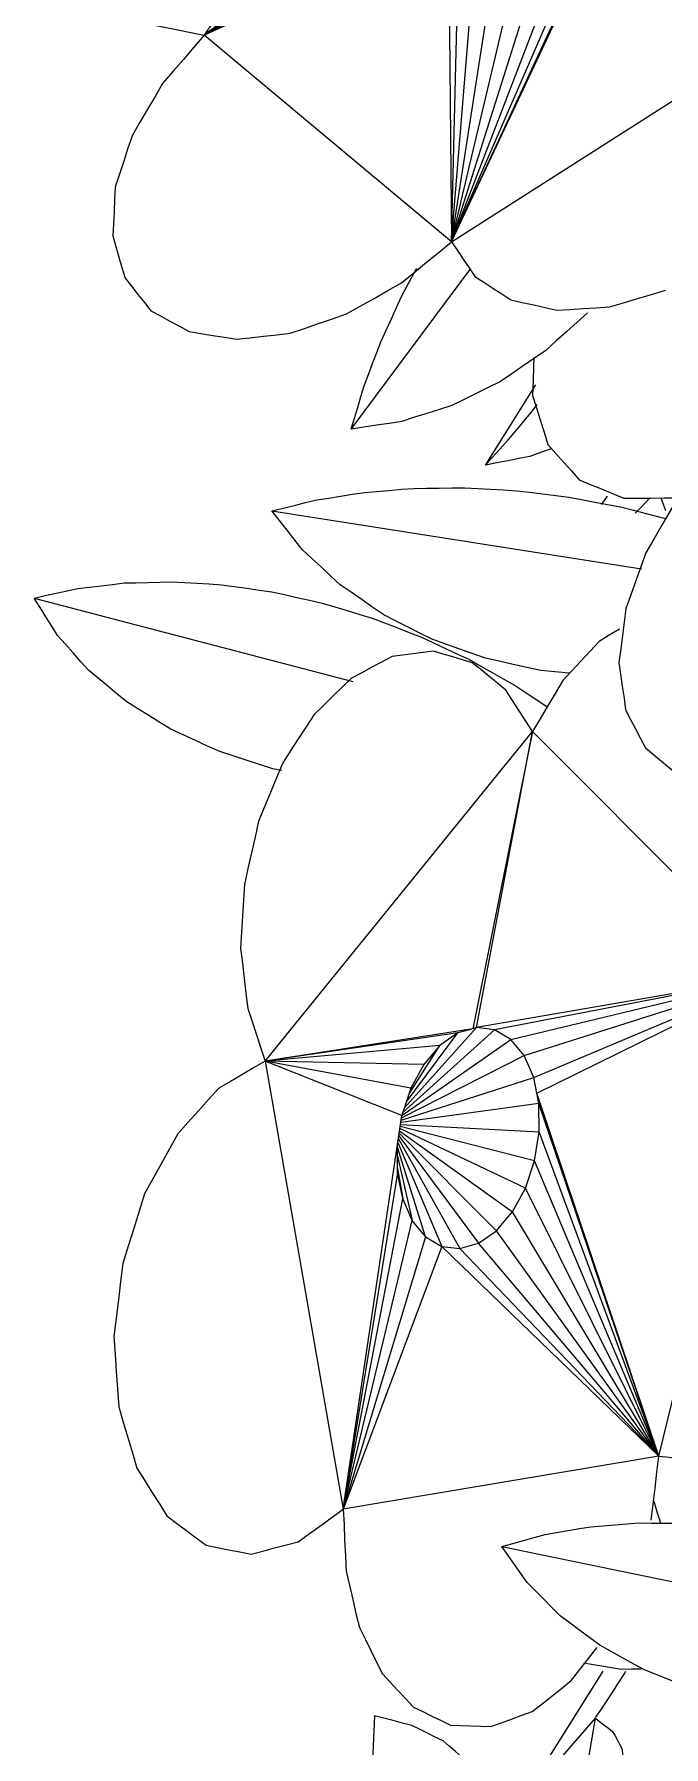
# Model space of a CAD drawing. Header units: metres. Extents: x 13.9 to 26.7, y -0.2 to 3.2.
# Drawn here: x 16.4903 to 16.5497, y 1.9685 to 2.1301 of the extents above; entities that cross this region are included whole.
import ezdxf

# ---------------------------------------------------------------- set-up
doc = ezdxf.new("R2010")
doc.units = ezdxf.units.M
doc.layers.add('Importações nas famílias', color=10, linetype='Continuous', lineweight=5)
doc.layers.add('Vegetação', color=7, linetype='Continuous', lineweight=5)

# ---------------------------------------------------------------- blocks, each defined once
blk = doc.blocks.new('Planta_pergolado_12200 - plantas pergolado_skp_Component_12-V1004-Corte 1')
at = {"layer": 'Importações nas famílias'}
for p, q in [((16.5329, 2.08944), (16.53766, 2.09699)), ((16.53723, 2.09443), (16.53778, 2.09514))]:
    blk.add_line(p, q, dxfattribs=at)
at = {"layer": 'Importações nas famílias', "flags": 128}
for points in [[(16.53504, 2.09181), (16.53559, 2.09247), (16.53613, 2.09312), (16.53668, 2.09378), (16.53723, 2.09443)], [(16.5329, 2.08944), (16.53344, 2.09004), (16.53397, 2.09063), (16.53451, 2.09122), (16.53504, 2.09181)], [(16.53909, 2.09097), (16.53809, 2.09061), (16.53708, 2.09025)], [(16.53708, 2.09025), (16.53604, 2.09005), (16.53499, 2.08985), (16.53395, 2.08965), (16.5329, 2.08944)]]:
    blk.add_lwpolyline(points, dxfattribs=at)
blk = doc.blocks.new('Planta_pergolado_12200 - plantas pergolado_skp_Component_17-V1005-Corte 1')
at = {"layer": 'Importações nas famílias'}
blk.add_line((16.54385, 2.08572), (16.5444, 2.08651), dxfattribs=at)
at = {"layer": 'Importações nas famílias', "flags": 128}
blk.add_lwpolyline([(16.54838, 2.0863), (16.5477, 2.0856), (16.54701, 2.0849)], dxfattribs=at)
blk = doc.blocks.new('Planta_pergolado_12200 - plantas pergolado_skp_Component_16-V1006-Corte 1')
for name in ['Planta_pergolado_12200 - plantas pergolado_skp_Component_12-V1004-Corte 1', 'Planta_pergolado_12200 - plantas pergolado_skp_Component_17-V1005-Corte 1']:
    blk.add_blockref(name, (0, 0))
blk = doc.blocks.new('Planta_pergolado_12200 - plantas pergolado_skp_Component_12-V1008-Corte 1')
at = {"layer": 'Importações nas famílias', "flags": 128}
for points in [[(16.54574, 1.97582), (16.5448, 1.97598), (16.54385, 1.97613), (16.54291, 1.97629), (16.54218, 1.97641)], [(16.5476, 1.97583), (16.54667, 1.97583), (16.54574, 1.97582)]]:
    blk.add_lwpolyline(points, dxfattribs=at)
blk = doc.blocks.new('Planta_pergolado_12200 - plantas pergolado_skp_Component_12-V1009-Corte 1')
at = {"layer": 'Importações nas famílias'}
for p, q in [((16.53581, 1.96264), (16.544, 1.97566)), ((16.54598, 1.97538), (16.54615, 1.97566)), ((16.54329, 1.97127), (16.54384, 1.97207)), ((16.55137, 1.96788), (16.55061, 1.96712)), ((16.54489, 1.96229), (16.544, 1.96181))]:
    blk.add_line(p, q, dxfattribs=at)
at = {"layer": 'Importações nas famílias', "flags": 128}
for points in [[(16.54384, 1.97207), (16.54438, 1.9729), (16.54491, 1.97372), (16.54545, 1.97455), (16.54598, 1.97538)], [(16.55492, 1.97322), (16.55442, 1.97227), (16.55392, 1.97133)], [(16.55392, 1.97133), (16.55328, 1.97047), (16.55264, 1.96961), (16.55201, 1.96874), (16.55137, 1.96788)], [(16.54748, 1.9642), (16.54661, 1.96356), (16.54575, 1.96292), (16.54489, 1.96229)]]:
    blk.add_lwpolyline(points, dxfattribs=at)
blk = doc.blocks.new('Planta_pergolado_12200 - plantas pergolado_skp_Component_17-V1011-Corte 1')
at = {"layer": 'Importações nas famílias'}
for p, q in [((16.56359, 1.9916), (16.57036, 1.99243)), ((16.56376, 1.99167), (16.57037, 1.99257)), ((16.56392, 1.99173), (16.57037, 1.99268)), ((16.56094, 1.99034), (16.56202, 1.9882)), ((16.56102, 1.9906), (16.5632, 1.98796)), ((16.56109, 1.9908), (16.56567, 1.98749)), ((16.56132, 1.9909), (16.56637, 1.98887)), ((16.5617, 1.99101), (16.56826, 1.9898)), ((16.56224, 1.99116), (16.56964, 1.9909)), ((16.56296, 1.99138), (16.57034, 1.99185)), ((16.56058, 1.98916), (16.56061, 1.98849)), ((16.5606, 1.9892), (16.56063, 1.98849)), ((16.56066, 1.98942), (16.56075, 1.98846)), ((16.56098, 1.98842), (16.56076, 1.98972)), ((16.56085, 1.99005), (16.56136, 1.98834)), ((16.55204, 1.96528), (16.55656, 1.97293)), ((16.55205, 1.96527), (16.55662, 1.97292)), ((16.55205, 1.96527), (16.55674, 1.97289)), ((16.5569, 1.97286), (16.55206, 1.96526)), ((16.55457, 1.97185), (16.55522, 1.97272)), ((16.55097, 1.96608), (16.55112, 1.96646)), ((16.55686, 1.96713), (16.55525, 1.96262)), ((16.55658, 1.96605), (16.55525, 1.96262)), ((16.55525, 1.96262), (16.55639, 1.96532)), ((16.55427, 1.96322), (16.55525, 1.96262)), ((16.55525, 1.96262), (16.55605, 1.96436)), ((16.55605, 1.96426), (16.55525, 1.96262)), ((16.55605, 1.96418), (16.55525, 1.96262)), ((16.55525, 1.96262), (16.55605, 1.96412)), ((16.55605, 1.96352), (16.55525, 1.96262)), ((16.54604, 1.95745), (16.54671, 1.95834)), ((16.54701, 1.95348), (16.54633, 1.95278))]:
    blk.add_line(p, q, dxfattribs=at)
at = {"layer": 'Importações nas famílias', "flags": 128}
for points in [[(16.55251, 1.96881), (16.55302, 1.96957), (16.55354, 1.97033), (16.55405, 1.97109), (16.55457, 1.97185)], [(16.55112, 1.96646), (16.55147, 1.96705), (16.55182, 1.96764), (16.55216, 1.96823), (16.55251, 1.96881)], [(16.55578, 1.96073), (16.55545, 1.96056), (16.55512, 1.9604)], [(16.54385, 1.9543), (16.5444, 1.95509), (16.54495, 1.95588), (16.54549, 1.95666), (16.54604, 1.95745)], [(16.54233, 1.9518), (16.54271, 1.95242), (16.54309, 1.95305), (16.54347, 1.95368), (16.54385, 1.9543)], [(16.54156, 1.9501), (16.54175, 1.95053), (16.54195, 1.95095), (16.54214, 1.95137), (16.54233, 1.9518)], [(16.54633, 1.95278), (16.54577, 1.95226), (16.5452, 1.95175), (16.54464, 1.95123), (16.54408, 1.95072)], [(16.54161, 1.94934), (16.5416, 1.94953), (16.54159, 1.94972), (16.54157, 1.94991), (16.54156, 1.9501)], [(16.54408, 1.95072), (16.54368, 1.95043), (16.54327, 1.95013), (16.54287, 1.94984), (16.54247, 1.94955)], [(16.54247, 1.94955), (16.54225, 1.94949), (16.54204, 1.94944), (16.54183, 1.94939), (16.54161, 1.94934)]]:
    blk.add_lwpolyline(points, dxfattribs=at)
blk = doc.blocks.new('Planta_pergolado_12200 - plantas pergolado_skp_Component_16-V1012-Corte 1')
for name in ['Planta_pergolado_12200 - plantas pergolado_skp_Component_17-V1011-Corte 1', 'Planta_pergolado_12200 - plantas pergolado_skp_Component_12-V1008-Corte 1', 'Planta_pergolado_12200 - plantas pergolado_skp_Component_12-V1009-Corte 1']:
    blk.add_blockref(name, (0, 0))
blk = doc.blocks.new('Planta_pergolado_12200 - plantas pergolado_skp_-V1045-Corte 1')
for name in ['Planta_pergolado_12200 - plantas pergolado_skp_Component_16-V1006-Corte 1', 'Planta_pergolado_12200 - plantas pergolado_skp_Component_16-V1012-Corte 1']:
    blk.add_blockref(name, (0, 0))
blk = doc.blocks.new('Planta_pergolado_12200 - plantas pergolado_skp_Component_12-V1118-Corte 1')
at = {"layer": 'Importações nas famílias'}
for p, q in [((16.52242, 1.97144), (16.52132, 1.94598)), ((16.53392, 1.96096), (16.53386, 1.96176)), ((16.52117, 1.94253), (16.52091, 1.93647))]:
    blk.add_line(p, q, dxfattribs=at)
at = {"layer": 'Importações nas famílias', "flags": 128}
for points in [[(16.52593, 1.97053), (16.52505, 1.97076), (16.52417, 1.97099), (16.52329, 1.97121), (16.52242, 1.97144)], [(16.52889, 1.96907), (16.52815, 1.96944), (16.52741, 1.9698), (16.52667, 1.97017), (16.52593, 1.97053)], [(16.53123, 1.96709), (16.53064, 1.96758), (16.53006, 1.96808), (16.52947, 1.96858), (16.52889, 1.96907)], [(16.5329, 1.96463), (16.53248, 1.96525), (16.53206, 1.96586), (16.53165, 1.96648), (16.53123, 1.96709)], [(16.53386, 1.96176), (16.53362, 1.96248), (16.53338, 1.9632), (16.53314, 1.96392), (16.5329, 1.96463)], [(16.52461, 1.94004), (16.52541, 1.94098), (16.52621, 1.94191), (16.527, 1.94284), (16.5278, 1.94377)], [(16.52091, 1.93647), (16.52184, 1.93737), (16.52276, 1.93826), (16.52369, 1.93915), (16.52461, 1.94004)], [(16.52406, 1.93953), (16.52383, 1.93913), (16.52359, 1.93872), (16.52336, 1.93831)], [(16.52224, 1.93715), (16.5219, 1.93698), (16.52157, 1.93681)], [(16.52336, 1.93831), (16.52308, 1.93802), (16.5228, 1.93773), (16.52252, 1.93744), (16.52224, 1.93715)]]:
    blk.add_lwpolyline(points, dxfattribs=at)
blk = doc.blocks.new('Planta_pergolado_12200 - plantas pergolado_skp_Component_16-V1124-Corte 1')
blk.add_blockref('Planta_pergolado_12200 - plantas pergolado_skp_Component_12-V1118-Corte 1', (0, 0))
blk = doc.blocks.new('Planta_pergolado_12200 - plantas pergolado_skp_-V1128-Corte 1')
blk.add_blockref('Planta_pergolado_12200 - plantas pergolado_skp_Component_16-V1124-Corte 1', (0, 0))
blk = doc.blocks.new('Planta_pergolado_12200 - plantas pergolado_skp_-V1129-Corte 1')
blk.add_blockref('Planta_pergolado_12200 - plantas pergolado_skp_-V1128-Corte 1', (0, 0))
blk = doc.blocks.new('Planta_pergolado_12200 - plantas pergolado_skp_Component_12-V1120-Corte 1')
at = {"layer": 'Importações nas famílias'}
for p, q in [((16.46964, 1.90357), (16.49455, 1.93221)), ((16.49047, 1.91703), (16.48987, 1.91651))]:
    blk.add_line(p, q, dxfattribs=at)
at = {"layer": 'Importações nas famílias', "flags": 128}
for points in [[(16.49379, 1.92776), (16.49398, 1.92887), (16.49417, 1.92998), (16.49436, 1.93109), (16.49455, 1.93221)], [(16.49455, 1.93221), (16.49495, 1.93189), (16.49536, 1.93157), (16.49577, 1.93126), (16.49617, 1.93094)], [(16.49617, 1.93094), (16.4964, 1.93053), (16.49662, 1.93012), (16.49684, 1.92971), (16.49707, 1.92929)], [(16.49707, 1.92929), (16.4971, 1.9288), (16.49714, 1.9283), (16.49718, 1.92781), (16.49721, 1.92731)], [(16.49273, 1.92355), (16.49299, 1.9246), (16.49326, 1.92566), (16.49352, 1.92671), (16.49379, 1.92776)], [(16.49721, 1.92731), (16.49706, 1.92674), (16.49691, 1.92617), (16.49675, 1.92561), (16.4966, 1.92504)], [(16.4966, 1.92504), (16.49626, 1.92441), (16.49593, 1.92378), (16.49559, 1.92315), (16.49525, 1.92253)], [(16.49138, 1.91965), (16.49172, 1.92063), (16.49205, 1.9216), (16.49239, 1.92258), (16.49273, 1.92355)], [(16.49525, 1.92253), (16.49474, 1.92185), (16.49422, 1.92118), (16.49371, 1.92051), (16.49319, 1.91984)], [(16.48976, 1.91608), (16.49016, 1.91698), (16.49057, 1.91787), (16.49098, 1.91876), (16.49138, 1.91965)], [(16.49319, 1.91984), (16.49251, 1.91913), (16.49183, 1.91843), (16.49115, 1.91773), (16.49047, 1.91703)], [(16.48788, 1.9129), (16.48835, 1.91369), (16.48882, 1.91449), (16.48929, 1.91529), (16.48976, 1.91608)], [(16.48577, 1.91013), (16.4863, 1.91082), (16.48683, 1.91151), (16.48736, 1.9122), (16.48788, 1.9129)], [(16.48345, 1.9078), (16.48403, 1.90838), (16.48461, 1.90896), (16.48519, 1.90954), (16.48577, 1.91013)], [(16.48094, 1.90595), (16.48157, 1.90641), (16.4822, 1.90687), (16.48282, 1.90734), (16.48345, 1.9078)], [(16.47828, 1.90458), (16.47895, 1.90492), (16.47961, 1.90526), (16.48028, 1.90561), (16.48094, 1.90595)], [(16.46964, 1.90357), (16.47038, 1.90352), (16.47112, 1.90348), (16.47186, 1.90343), (16.4726, 1.90339)], [(16.4726, 1.90339), (16.47332, 1.90347), (16.47404, 1.90356), (16.47477, 1.90364), (16.47549, 1.90373)], [(16.47549, 1.90373), (16.47619, 1.90394), (16.47688, 1.90416), (16.47758, 1.90437), (16.47828, 1.90458)]]:
    blk.add_lwpolyline(points, dxfattribs=at)
blk = doc.blocks.new('Planta_pergolado_12200 - plantas pergolado_skp_Component_16-V1248-Corte 1')
blk.add_blockref('Planta_pergolado_12200 - plantas pergolado_skp_Component_12-V1120-Corte 1', (0.04872, 0.03901))
blk = doc.blocks.new('Planta_pergolado_12200 - plantas pergolado_skp_-V1262-Corte 1')
blk.add_blockref('Planta_pergolado_12200 - plantas pergolado_skp_Component_16-V1248-Corte 1', (0, 0))
blk = doc.blocks.new('Planta_pergolado_12200 - plantas pergolado_skp_-V1263-Corte 1')
blk.add_blockref('Planta_pergolado_12200 - plantas pergolado_skp_-V1262-Corte 1', (0, 0))
blk = doc.blocks.new('Planta_pergolado_12200 - plantas pergolado_skp_Component_12-V1354-Corte 1')
at = {"layer": 'Importações nas famílias'}
blk.add_line((16.51274, 2.08511), (16.54763, 2.07966), dxfattribs=at)
at = {"layer": 'Importações nas famílias', "flags": 128}
for points in [[(16.52613, 2.08724), (16.52733, 2.08726), (16.52853, 2.08727), (16.52973, 2.08728), (16.53093, 2.0873)], [(16.53093, 2.0873), (16.53216, 2.08723), (16.53338, 2.08716), (16.5346, 2.08709), (16.53583, 2.08702)], [(16.51274, 2.08511), (16.5138, 2.08537), (16.51486, 2.08563), (16.51592, 2.08589), (16.51698, 2.08614)], [(16.51698, 2.08614), (16.5181, 2.08632), (16.51922, 2.0865), (16.52034, 2.08668), (16.52146, 2.08686)], [(16.52146, 2.08686), (16.52262, 2.08695), (16.52379, 2.08705), (16.52496, 2.08715), (16.52613, 2.08724)], [(16.53583, 2.08702), (16.53706, 2.08687), (16.53829, 2.08672), (16.53952, 2.08656), (16.54075, 2.08641)], [(16.54075, 2.08641), (16.54197, 2.08618), (16.5432, 2.08595), (16.54442, 2.08572), (16.54565, 2.08548)], [(16.51563, 2.08144), (16.5149, 2.08236), (16.51418, 2.08328), (16.51346, 2.0842), (16.51274, 2.08511)], [(16.54565, 2.08548), (16.54685, 2.08517), (16.54806, 2.08486), (16.54926, 2.08455), (16.54992, 2.08438)], [(16.51918, 2.07815), (16.51829, 2.07897), (16.5174, 2.07979), (16.51651, 2.08062), (16.51563, 2.08144)], [(16.5233, 2.0753), (16.52227, 2.07601), (16.52124, 2.07672), (16.52021, 2.07743), (16.51918, 2.07815)], [(16.52791, 2.07297), (16.52676, 2.07355), (16.5256, 2.07413), (16.52445, 2.07471), (16.5233, 2.0753)], [(16.53288, 2.07121), (16.53164, 2.07165), (16.53039, 2.07209), (16.52915, 2.07253), (16.52791, 2.07297)], [(16.53811, 2.07006), (16.53681, 2.07034), (16.5355, 2.07063), (16.53419, 2.07092), (16.53288, 2.07121)], [(16.54079, 2.0698), (16.53945, 2.06993), (16.53811, 2.07006)]]:
    blk.add_lwpolyline(points, dxfattribs=at)
blk = doc.blocks.new('Planta_pergolado_12200 - plantas pergolado_skp_Component_17-V1356-Corte 1')
at = {"layer": 'Importações nas famílias'}
blk.add_line((16.54945, 2.08633), (16.5499, 2.08514), dxfattribs=at)
blk = doc.blocks.new('Planta_pergolado_12200 - plantas pergolado_skp_Component_16-V1357-Corte 1')
for name in ['Planta_pergolado_12200 - plantas pergolado_skp_Component_17-V1356-Corte 1', 'Planta_pergolado_12200 - plantas pergolado_skp_Component_12-V1354-Corte 1']:
    blk.add_blockref(name, (0, 0))
blk = doc.blocks.new('Planta_pergolado_12200 - plantas pergolado_skp_-V1377-Corte 1')
blk.add_blockref('Planta_pergolado_12200 - plantas pergolado_skp_Component_16-V1357-Corte 1', (0, 0))
blk = doc.blocks.new('Planta_pergolado_12200 - plantas pergolado_skp_-V1378-Corte 1')
blk.add_blockref('Planta_pergolado_12200 - plantas pergolado_skp_-V1377-Corte 1', (0, 0))
blk = doc.blocks.new('Planta_pergolado_12200 - plantas pergolado_skp_-3067454-Corte 1')
for name in ['Planta_pergolado_12200 - plantas pergolado_skp_-V1045-Corte 1', 'Planta_pergolado_12200 - plantas pergolado_skp_-V1263-Corte 1', 'Planta_pergolado_12200 - plantas pergolado_skp_-V1129-Corte 1', 'Planta_pergolado_12200 - plantas pergolado_skp_-V1378-Corte 1']:
    blk.add_blockref(name, (0, 0))
blk = doc.blocks.new('Planta_pergolado_12200 - plantas pergolado_skp_Component_12-V1563-Corte 1')
at = {"layer": 'Importações nas famílias'}
for p, q in [((16.5629, 2.00198), (16.56294, 2.00132)), ((16.55283, 1.99011), (16.55214, 1.9958)), ((16.54912, 1.99055), (16.54881, 1.99167)), ((16.54945, 1.98961), (16.54912, 1.99055))]:
    blk.add_line(p, q, dxfattribs=at)
at = {"layer": 'Importações nas famílias', "flags": 128}
for points in [[(16.56294, 2.00132), (16.56283, 2.00003), (16.56273, 1.99873), (16.56262, 1.99744), (16.56255, 1.99659)], [(16.56128, 1.99089), (16.56095, 1.99003), (16.5605, 1.98888)]]:
    blk.add_lwpolyline(points, dxfattribs=at)
blk = doc.blocks.new('Planta_pergolado_12200 - plantas pergolado_skp_Component_12-V1564-Corte 1')
at = {"layer": 'Importações nas famílias'}
for p, q in [((16.4903, 2.07689), (16.52037, 2.06902)), ((16.51367, 2.06062), (16.51282, 2.06079))]:
    blk.add_line(p, q, dxfattribs=at)
at = {"layer": 'Importações nas famílias', "flags": 128}
for points in [[(16.4903, 2.07689), (16.49133, 2.07712), (16.49237, 2.07734), (16.4934, 2.07757), (16.49443, 2.07779)], [(16.49443, 2.07779), (16.49552, 2.07792), (16.49661, 2.07805), (16.4977, 2.07818), (16.49879, 2.07831)], [(16.49879, 2.07831), (16.49992, 2.07834), (16.50106, 2.07836), (16.50219, 2.07839), (16.50333, 2.07842)], [(16.50333, 2.07842), (16.50449, 2.07835), (16.50566, 2.07828), (16.50682, 2.07822), (16.50799, 2.07815)], [(16.50799, 2.07815), (16.50917, 2.07798), (16.51036, 2.07781), (16.51154, 2.07764), (16.51273, 2.07748)], [(16.49251, 2.07335), (16.49196, 2.07424), (16.49141, 2.07512), (16.49085, 2.07601), (16.4903, 2.07689)], [(16.51273, 2.07748), (16.51391, 2.07721), (16.5151, 2.07695), (16.51629, 2.07668), (16.51748, 2.07642)], [(16.51748, 2.07642), (16.51867, 2.07606), (16.51985, 2.07571), (16.52103, 2.07535), (16.52221, 2.07499)], [(16.52221, 2.07499), (16.52337, 2.07454), (16.52454, 2.0741), (16.5257, 2.07365), (16.52686, 2.0732)], [(16.49545, 2.07006), (16.49471, 2.07088), (16.49398, 2.07171), (16.49325, 2.07253), (16.49251, 2.07335)], [(16.52686, 2.0732), (16.52799, 2.07267), (16.52911, 2.07214), (16.53024, 2.07161), (16.53137, 2.07108)], [(16.49904, 2.06709), (16.49814, 2.06783), (16.49724, 2.06857), (16.49634, 2.06932), (16.49545, 2.07006)], [(16.53137, 2.07108), (16.53245, 2.07047), (16.53353, 2.06986), (16.53462, 2.06925), (16.5357, 2.06864)], [(16.5357, 2.06864), (16.53672, 2.06796), (16.53774, 2.06728), (16.53871, 2.06664)], [(16.50319, 2.06452), (16.50216, 2.06516), (16.50112, 2.0658), (16.50008, 2.06645), (16.49904, 2.06709)], [(16.50782, 2.0624), (16.50667, 2.06293), (16.50551, 2.06346), (16.50435, 2.06399), (16.50319, 2.06452)], [(16.51282, 2.06079), (16.51157, 2.06119), (16.51032, 2.0616), (16.50907, 2.062), (16.50782, 2.0624)]]:
    blk.add_lwpolyline(points, dxfattribs=at)
blk = doc.blocks.new('Planta_pergolado_12200 - plantas pergolado_skp_Component_17-V1565-Corte 1')
at = {"layer": 'Importações nas famílias'}
for p, q in [((16.51209, 2.0332), (16.53732, 2.06429)), ((16.53732, 2.06429), (16.53169, 2.03626)), ((16.53205, 2.03637), (16.53732, 2.06429)), ((16.53732, 2.06429), (16.5603, 2.04127)), ((16.5603, 2.04127), (16.53205, 2.03637)), ((16.5603, 2.04127), (16.53375, 2.03616)), ((16.53529, 2.03526), (16.5603, 2.04127)), ((16.53655, 2.03372), (16.5603, 2.04127)), ((16.53745, 2.03166), (16.5603, 2.04127)), ((16.53773, 2.03018), (16.5603, 2.04127)), ((16.54927, 1.99594), (16.5603, 2.04127)), ((16.53169, 2.03626), (16.51209, 2.0332)), ((16.53029, 2.03586), (16.51209, 2.0332)), ((16.52511, 2.02839), (16.53375, 2.03616)), ((16.52525, 2.02881), (16.53205, 2.03637)), ((16.52543, 2.02936), (16.53029, 2.03586)), ((16.53029, 2.03586), (16.5286, 2.03468)), ((16.53169, 2.03626), (16.53029, 2.03586)), ((16.53205, 2.03637), (16.53169, 2.03626)), ((16.53375, 2.03616), (16.53205, 2.03637)), ((16.53529, 2.03526), (16.53375, 2.03616)), ((16.5286, 2.03468), (16.51209, 2.0332)), ((16.52501, 2.02807), (16.53529, 2.03526)), ((16.52568, 2.03011), (16.5286, 2.03468)), ((16.5286, 2.03468), (16.52709, 2.0329)), ((16.53655, 2.03372), (16.53529, 2.03526)), ((16.51209, 2.0332), (16.51947, 1.99095)), ((16.52501, 2.02808), (16.51209, 2.0332)), ((16.52586, 2.03065), (16.51209, 2.0332)), ((16.52709, 2.0329), (16.51209, 2.0332)), ((16.52497, 2.02784), (16.53655, 2.03372)), ((16.52709, 2.0329), (16.52586, 2.03065)), ((16.53745, 2.03166), (16.53655, 2.03372)), ((16.52494, 2.02763), (16.53745, 2.03166)), ((16.53773, 2.03018), (16.53745, 2.03166)), ((16.53793, 2.0292), (16.52491, 2.02743)), ((16.52586, 2.03065), (16.52501, 2.02808)), ((16.53793, 2.0292), (16.53773, 2.03018)), ((16.54927, 1.99594), (16.53773, 2.03018)), ((16.53795, 2.02652), (16.53793, 2.0292)), ((16.54927, 1.99594), (16.53793, 2.0292)), ((16.51947, 1.99095), (16.52501, 2.02808)), ((16.52472, 2.02616), (16.53224, 2.01602)), ((16.53393, 2.0172), (16.52476, 2.02641)), ((16.52479, 2.02664), (16.53544, 2.01898)), ((16.53666, 2.02123), (16.52482, 2.02684)), ((16.53752, 2.0238), (16.52485, 2.02704)), ((16.52488, 2.02723), (16.53795, 2.02652)), ((16.53752, 2.0238), (16.53795, 2.02652)), ((16.54927, 1.99594), (16.53795, 2.02652)), ((16.5246, 2.02268), (16.52458, 2.0252)), ((16.52724, 2.01662), (16.52458, 2.02508)), ((16.52463, 2.02553), (16.52878, 2.01572)), ((16.52468, 2.02587), (16.53048, 2.01552)), ((16.5246, 2.02268), (16.51947, 1.99095)), ((16.52459, 2.02423), (16.52598, 2.01816)), ((16.5246, 2.02308), (16.52508, 2.02023)), ((16.52508, 2.02023), (16.5246, 2.02268)), ((16.53666, 2.02123), (16.53752, 2.0238)), ((16.54927, 1.99594), (16.53752, 2.0238)), ((16.53544, 2.01898), (16.53666, 2.02123)), ((16.54927, 1.99594), (16.53666, 2.02123)), ((16.51947, 1.99095), (16.52508, 2.02023)), ((16.52598, 2.01816), (16.52508, 2.02023)), ((16.51947, 1.99095), (16.52598, 2.01816)), ((16.52699, 2.01693), (16.52598, 2.01816)), ((16.53393, 2.0172), (16.53483, 2.01827)), ((16.53483, 2.01827), (16.53544, 2.01898)), ((16.54927, 1.99594), (16.53544, 2.01898)), ((16.52724, 2.01662), (16.51947, 1.99095)), ((16.52699, 2.01693), (16.52724, 2.01662)), ((16.52724, 2.01662), (16.52878, 2.01572)), ((16.53224, 2.01602), (16.53393, 2.0172)), ((16.54927, 1.99594), (16.53393, 2.0172)), ((16.52878, 2.01572), (16.51947, 1.99095)), ((16.52878, 2.01572), (16.53048, 2.01552)), ((16.52878, 2.01572), (16.54927, 1.99594)), ((16.53048, 2.01552), (16.53224, 2.01602)), ((16.54927, 1.99594), (16.53048, 2.01552)), ((16.54927, 1.99594), (16.53224, 2.01602)), ((16.54927, 1.99594), (16.51947, 1.99095))]:
    blk.add_line(p, q, dxfattribs=at)
at = {"layer": 'Importações nas famílias', "flags": 128}
for points in [[(16.54363, 2.0728), (16.54277, 2.07187), (16.5419, 2.07095), (16.54104, 2.07002), (16.54018, 2.0691)], [(16.54553, 2.07396), (16.54458, 2.07338), (16.54363, 2.0728)], [(16.5241, 2.07138), (16.52314, 2.07087), (16.52218, 2.07036), (16.52122, 2.06985), (16.52026, 2.06934)], [(16.52798, 2.07187), (16.52701, 2.07175), (16.52604, 2.07163), (16.52507, 2.0715), (16.5241, 2.07138)], [(16.53164, 2.07079), (16.53072, 2.07106), (16.52981, 2.07133), (16.5289, 2.0716), (16.52798, 2.07187)], [(16.53483, 2.0682), (16.53403, 2.06885), (16.53323, 2.0695), (16.53244, 2.07014), (16.53164, 2.07079)], [(16.52026, 2.06934), (16.51937, 2.06848), (16.51849, 2.06762), (16.5176, 2.06676), (16.51672, 2.0659)], [(16.53732, 2.06429), (16.5367, 2.06527), (16.53607, 2.06625), (16.53545, 2.06723), (16.53483, 2.0682)], [(16.54018, 2.0691), (16.53947, 2.0679), (16.53875, 2.0667), (16.53804, 2.0655), (16.53732, 2.06429)], [(16.51672, 2.0659), (16.51597, 2.06475), (16.51522, 2.0636), (16.51447, 2.06245), (16.51373, 2.06129)], [(16.51373, 2.06129), (16.51316, 2.05993), (16.5126, 2.05856), (16.51204, 2.0572), (16.51148, 2.05583)], [(16.51148, 2.05583), (16.51114, 2.05434), (16.51081, 2.05286), (16.51047, 2.05137), (16.51014, 2.04988)], [(16.51014, 2.04988), (16.51005, 2.04838), (16.50996, 2.04687), (16.50987, 2.04537), (16.50978, 2.04386)], [(16.50978, 2.04386), (16.50995, 2.04244), (16.51012, 2.04101), (16.51028, 2.03959), (16.51045, 2.03817)], [(16.51045, 2.03817), (16.51086, 2.03693), (16.51127, 2.03568), (16.51168, 2.03444), (16.51209, 2.0332)], [(16.51209, 2.0332), (16.511, 2.03256), (16.50991, 2.03192), (16.50882, 2.03128), (16.50774, 2.03065)], [(16.50774, 2.03065), (16.50676, 2.02957), (16.50579, 2.0285), (16.50481, 2.02743), (16.50384, 2.02635)], [(16.50384, 2.02635), (16.50306, 2.02494), (16.50228, 2.02352), (16.5015, 2.0221), (16.50072, 2.02068)], [(16.50072, 2.02068), (16.5002, 2.01904), (16.49969, 2.0174), (16.49917, 2.01576), (16.49866, 2.01412)], [(16.49866, 2.01412), (16.49845, 2.0124), (16.49824, 2.01068), (16.49803, 2.00895), (16.49782, 2.00723)], [(16.49782, 2.00723), (16.49793, 2.00557), (16.49804, 2.00392), (16.49816, 2.00226), (16.49827, 2.0006)], [(16.49827, 2.0006), (16.4987, 1.99915), (16.49913, 1.9977), (16.49956, 1.99624), (16.49999, 1.99479)], [(16.54852, 1.9899), (16.54871, 1.99141), (16.5489, 1.99292), (16.54908, 1.99443), (16.54927, 1.99594)], [(16.54927, 1.99594), (16.55022, 1.99583), (16.55116, 1.99571), (16.55211, 1.9956), (16.55305, 1.99549)], [(16.49999, 1.99479), (16.5007, 1.99367), (16.5014, 1.99255), (16.50211, 1.99143), (16.50282, 1.99031)], [(16.51522, 1.98787), (16.51628, 1.98864), (16.51734, 1.98941), (16.51841, 1.99018), (16.51947, 1.99095)], [(16.51947, 1.99095), (16.51954, 1.98949), (16.5196, 1.98802), (16.51967, 1.98655), (16.51973, 1.98508)], [(16.50282, 1.99031), (16.50374, 1.98961), (16.50467, 1.98892), (16.50559, 1.98822), (16.50652, 1.98753)], [(16.50652, 1.98753), (16.50758, 1.98732), (16.50865, 1.98711), (16.50971, 1.9869), (16.51077, 1.98669)], [(16.51077, 1.98669), (16.51188, 1.98698), (16.51299, 1.98728), (16.51411, 1.98757), (16.51522, 1.98787)], [(16.51973, 1.98508), (16.52005, 1.98376), (16.52036, 1.98243), (16.52067, 1.9811), (16.52099, 1.97978)], [(16.52099, 1.97978), (16.52153, 1.97869), (16.52207, 1.97759), (16.52262, 1.9765), (16.52316, 1.97541)], [(16.54099, 1.97476), (16.5418, 1.9758), (16.54261, 1.97685), (16.54342, 1.97789)], [(16.52316, 1.97541), (16.52389, 1.97462), (16.52463, 1.97384), (16.52536, 1.97305), (16.52609, 1.97227)], [(16.5373, 1.97186), (16.53823, 1.97258), (16.53915, 1.97331), (16.54007, 1.97403), (16.54099, 1.97476)], [(16.52609, 1.97227), (16.52697, 1.97184), (16.52784, 1.97142), (16.52872, 1.97099), (16.52959, 1.97057)], [(16.53341, 1.97043), (16.53439, 1.97079), (16.53536, 1.97114), (16.53633, 1.9715), (16.5373, 1.97186)], [(16.52959, 1.97057), (16.53055, 1.97053), (16.5315, 1.9705), (16.53246, 1.97046), (16.53341, 1.97043)]]:
    blk.add_lwpolyline(points, dxfattribs=at)
blk = doc.blocks.new('Planta_pergolado_12200 - plantas pergolado_skp_Component_16-V1566-Corte 1')
for name in ['Planta_pergolado_12200 - plantas pergolado_skp_Component_12-V1564-Corte 1', 'Planta_pergolado_12200 - plantas pergolado_skp_Component_17-V1565-Corte 1', 'Planta_pergolado_12200 - plantas pergolado_skp_Component_12-V1563-Corte 1']:
    blk.add_blockref(name, (0, 0))
blk = doc.blocks.new('Planta_pergolado_12200 - plantas pergolado_skp_-V1594-Corte 1')
blk.add_blockref('Planta_pergolado_12200 - plantas pergolado_skp_Component_16-V1566-Corte 1', (0, 0))
blk = doc.blocks.new('Planta_pergolado_12200 - plantas pergolado_skp_-3067456-Corte 1')
blk.add_blockref('Planta_pergolado_12200 - plantas pergolado_skp_-V1594-Corte 1', (0, 0))
blk = doc.blocks.new('Planta_pergolado_12200 - plantas pergolado_skp_-3067465-Corte 1')
blk.add_blockref('Planta_pergolado_12200 - plantas pergolado_skp_-3067456-Corte 1', (0, 0))
blk = doc.blocks.new('Planta_pergolado_12200 - plantas pergolado_skp_Component_12-V2151-Corte 1')
at = {"layer": 'Importações nas famílias'}
for p, q in [((16.53444, 1.98743), (16.56137, 1.98187)), ((16.55864, 1.9724), (16.55777, 1.97253))]:
    blk.add_line(p, q, dxfattribs=at)
at = {"layer": 'Importações nas famílias', "flags": 128}
for points in [[(16.53852, 1.98854), (16.53961, 1.98873), (16.54069, 1.98891), (16.54177, 1.9891), (16.54285, 1.98928)], [(16.54285, 1.98928), (16.54398, 1.98937), (16.54511, 1.98946), (16.54624, 1.98955), (16.54737, 1.98964)], [(16.54737, 1.98964), (16.54854, 1.98963), (16.54971, 1.98962), (16.55087, 1.98961), (16.55204, 1.9896)], [(16.55204, 1.9896), (16.55323, 1.9895), (16.55443, 1.98939), (16.55562, 1.98929), (16.55681, 1.98918)], [(16.55681, 1.98918), (16.55801, 1.98898), (16.55921, 1.98878), (16.56041, 1.98858), (16.56162, 1.98838)], [(16.53444, 1.98743), (16.53546, 1.98771), (16.53648, 1.98799), (16.5375, 1.98827), (16.53852, 1.98854)], [(16.53684, 1.98401), (16.53624, 1.98486), (16.53564, 1.98572), (16.53504, 1.98657), (16.53444, 1.98743)], [(16.56162, 1.98838), (16.56282, 1.98808), (16.56401, 1.98779), (16.56521, 1.98749)], [(16.53994, 1.98087), (16.53917, 1.98166), (16.53839, 1.98244), (16.53761, 1.98322), (16.53684, 1.98401)], [(16.57669, 1.98331), (16.57687, 1.98322), (16.57799, 1.98267), (16.5791, 1.98212), (16.58021, 1.98157)], [(16.54368, 1.9781), (16.54275, 1.97879), (16.54181, 1.97948), (16.54088, 1.98018), (16.53994, 1.98087)], [(16.58021, 1.98157), (16.58127, 1.98094), (16.58233, 1.98031), (16.58333, 1.97972)], [(16.54797, 1.97575), (16.5469, 1.97633), (16.54583, 1.97692), (16.54475, 1.97751), (16.54368, 1.9781)], [(16.5527, 1.97387), (16.55152, 1.97434), (16.55034, 1.97481), (16.54915, 1.97528), (16.54797, 1.97575)], [(16.55777, 1.97253), (16.55651, 1.97286), (16.55524, 1.9732), (16.55397, 1.97354), (16.5527, 1.97387)]]:
    blk.add_lwpolyline(points, dxfattribs=at)
blk = doc.blocks.new('Planta_pergolado_12200 - plantas pergolado_skp_Component_17-V2152-Corte 1')
at = {"layer": 'Importações nas famílias'}
for p, q in [((16.55849, 1.94493), (16.58206, 1.97731)), ((16.58206, 1.97731), (16.57975, 1.96159)), ((16.57998, 1.96191), (16.58206, 1.97731)), ((16.58206, 1.97731), (16.58866, 1.97135)), ((16.58706, 1.94831), (16.58766, 1.94853)), ((16.57037, 1.94743), (16.55849, 1.94493)), ((16.57016, 1.94727), (16.55849, 1.94493)), ((16.5691, 1.94645), (16.55849, 1.94493)), ((16.56738, 1.94522), (16.55849, 1.94493)), ((16.55849, 1.94493), (16.55968, 1.93975)), ((16.56424, 1.94299), (16.55849, 1.94493)), ((16.56565, 1.94399), (16.55849, 1.94493)), ((16.54842, 1.90595), (16.54918, 1.90486)), ((16.58135, 1.90608), (16.58013, 1.90581)), ((16.56855, 1.8982), (16.56864, 1.89728))]:
    blk.add_line(p, q, dxfattribs=at)
at = {"layer": 'Importações nas famílias', "flags": 128}
for points in [[(16.58791, 1.98613), (16.5871, 1.98516), (16.58629, 1.98419), (16.58548, 1.98322), (16.58466, 1.98226)], [(16.57234, 1.98439), (16.57137, 1.98421), (16.57041, 1.98404), (16.56945, 1.98386), (16.56849, 1.98369)], [(16.57605, 1.9835), (16.57512, 1.98372), (16.57419, 1.98394), (16.57326, 1.98416), (16.57234, 1.98439)], [(16.56849, 1.98369), (16.56755, 1.98313), (16.56662, 1.98257), (16.56569, 1.98201), (16.56476, 1.98146)], [(16.57936, 1.98108), (16.57853, 1.98169), (16.5777, 1.98229), (16.57688, 1.98289), (16.57605, 1.9835)], [(16.56476, 1.98146), (16.56392, 1.98055), (16.56308, 1.97965), (16.56224, 1.97874), (16.5614, 1.97784)], [(16.58206, 1.97731), (16.58139, 1.97825), (16.58071, 1.97919), (16.58004, 1.98014), (16.57936, 1.98108)], [(16.58466, 1.98226), (16.58401, 1.98102), (16.58336, 1.97978), (16.58271, 1.97854), (16.58206, 1.97731)], [(16.5614, 1.97784), (16.56072, 1.97665), (16.56003, 1.97546), (16.55934, 1.97427), (16.55865, 1.97308)], [(16.55865, 1.97308), (16.55817, 1.97168), (16.55768, 1.97029), (16.55719, 1.9689), (16.5567, 1.9675)], [(16.5567, 1.9675), (16.55644, 1.966), (16.55618, 1.9645), (16.55592, 1.963), (16.55567, 1.96149)], [(16.55567, 1.96149), (16.55566, 1.95999), (16.55565, 1.95848), (16.55564, 1.95697), (16.55563, 1.95546)], [(16.55563, 1.95546), (16.55587, 1.95405), (16.55611, 1.95264), (16.55635, 1.95122), (16.55659, 1.94981)], [(16.55659, 1.94981), (16.55707, 1.94859), (16.55754, 1.94737), (16.55801, 1.94615), (16.55849, 1.94493)], [(16.55849, 1.94493), (16.55743, 1.94424), (16.55638, 1.94355), (16.55533, 1.94285), (16.55428, 1.94216)], [(16.55428, 1.94216), (16.55336, 1.94103), (16.55244, 1.93991), (16.55152, 1.93879), (16.55061, 1.93766)], [(16.55061, 1.93766), (16.5499, 1.93621), (16.5492, 1.93475), (16.5485, 1.9333), (16.54779, 1.93184)], [(16.54779, 1.93184), (16.54736, 1.93018), (16.54693, 1.92851), (16.5465, 1.92685), (16.54607, 1.92518)], [(16.54607, 1.92518), (16.54595, 1.92345), (16.54583, 1.92172), (16.54571, 1.91999), (16.5456, 1.91826)], [(16.5456, 1.91826), (16.5458, 1.91661), (16.546, 1.91496), (16.5462, 1.91331), (16.5464, 1.91166)], [(16.5464, 1.91166), (16.5469, 1.91023), (16.54741, 1.9088), (16.54791, 1.90737), (16.54842, 1.90595)], [(16.59628, 1.90004), (16.59643, 1.90066), (16.59678, 1.90213), (16.59703, 1.90315)], [(16.56864, 1.89728), (16.56902, 1.89598), (16.56941, 1.89467)], [(16.57412, 1.88631), (16.57489, 1.88556), (16.57566, 1.88482)], [(16.57566, 1.88482), (16.57656, 1.88444), (16.57745, 1.88406), (16.57835, 1.88368), (16.57925, 1.8833)], [(16.57925, 1.8833), (16.5802, 1.88332), (16.58116, 1.88334), (16.58212, 1.88335), (16.58307, 1.88337)]]:
    blk.add_lwpolyline(points, dxfattribs=at)
blk = doc.blocks.new('Planta_pergolado_12200 - plantas pergolado_skp_Component_16-V2153-Corte 1')
for name in ['Planta_pergolado_12200 - plantas pergolado_skp_Component_12-V2151-Corte 1', 'Planta_pergolado_12200 - plantas pergolado_skp_Component_17-V2152-Corte 1']:
    blk.add_blockref(name, (0, 0))
blk = doc.blocks.new('Planta_pergolado_12200 - plantas pergolado_skp_-V2184-Corte 1')
blk.add_blockref('Planta_pergolado_12200 - plantas pergolado_skp_Component_16-V2153-Corte 1', (0, 0))
blk = doc.blocks.new('Planta_pergolado_12200 - plantas pergolado_skp_-3067412-Corte 1')
blk.add_blockref('Planta_pergolado_12200 - plantas pergolado_skp_-V2184-Corte 1', (0, 0))
blk = doc.blocks.new('Planta_pergolado_12200 - plantas pergolado_skp_Component_17-V2271-Corte 1')
at = {"layer": 'Importações nas famílias', "flags": 128}
for points in [[(16.53746, 2.09959), (16.53743, 2.09879), (16.53739, 2.0974), (16.53734, 2.09601)], [(16.53734, 2.09601), (16.5377, 2.09485), (16.53806, 2.09369), (16.53842, 2.09253), (16.53878, 2.09137)], [(16.53878, 2.09137), (16.53952, 2.09054), (16.54026, 2.08971), (16.541, 2.08888), (16.54174, 2.08804)], [(16.54174, 2.08804), (16.54279, 2.08761), (16.54384, 2.08718), (16.54489, 2.08675), (16.54595, 2.08631)], [(16.54595, 2.08631), (16.54722, 2.08632), (16.5485, 2.08632), (16.54977, 2.08633), (16.55105, 2.08633)], [(16.55105, 2.08633), (16.5503, 2.08504), (16.54955, 2.08375), (16.54879, 2.08246), (16.54804, 2.08117)], [(16.54804, 2.08117), (16.54757, 2.07985), (16.54709, 2.07852), (16.54662, 2.0772), (16.54615, 2.07588)], [(16.54615, 2.07588), (16.54598, 2.07462), (16.54582, 2.07335), (16.54566, 2.07209), (16.54549, 2.07082)], [(16.54549, 2.07082), (16.54565, 2.0697), (16.54581, 2.06858), (16.54597, 2.06746), (16.54612, 2.06634)], [(16.54612, 2.06634), (16.54659, 2.06544), (16.54706, 2.06455), (16.54753, 2.06365), (16.548, 2.06275)], [(16.548, 2.06275), (16.54875, 2.06213), (16.5495, 2.06151), (16.55024, 2.0609), (16.55099, 2.06028)]]:
    blk.add_lwpolyline(points, dxfattribs=at)
blk = doc.blocks.new('Planta_pergolado_12200 - plantas pergolado_skp_Component_16-V2272-Corte 1')
blk.add_blockref('Planta_pergolado_12200 - plantas pergolado_skp_Component_17-V2271-Corte 1', (0, 0))
blk = doc.blocks.new('Planta_pergolado_12200 - plantas pergolado_skp_-V2293-Corte 1')
blk.add_blockref('Planta_pergolado_12200 - plantas pergolado_skp_Component_16-V2272-Corte 1', (0, 0))
blk = doc.blocks.new('Planta_pergolado_12200 - plantas pergolado_skp_-3067414-Corte 1')
blk.add_blockref('Planta_pergolado_12200 - plantas pergolado_skp_-V2293-Corte 1', (0, 0))
blk = doc.blocks.new('Planta_pergolado_12200 - plantas pergolado_skp_Component_12-V2363-Corte 1')
at = {"layer": 'Importações nas famílias'}
blk.add_line((16.52022, 2.09282), (16.5315, 2.10798), dxfattribs=at)
at = {"layer": 'Importações nas famílias', "flags": 128}
for points in [[(16.52498, 2.10534), (16.52554, 2.1064), (16.52611, 2.10745), (16.5264, 2.10798)], [(16.52304, 2.10111), (16.52352, 2.10217), (16.52401, 2.10323), (16.52449, 2.10429), (16.52498, 2.10534)], [(16.54253, 2.1038), (16.54154, 2.10291), (16.54056, 2.10203), (16.53958, 2.10114), (16.5386, 2.10025)], [(16.52144, 2.09692), (16.52184, 2.09797), (16.52224, 2.09902), (16.52264, 2.10007), (16.52304, 2.10111)], [(16.5386, 2.10025), (16.53752, 2.09952), (16.53645, 2.09879), (16.53537, 2.09805), (16.5343, 2.09732)], [(16.5343, 2.09732), (16.53315, 2.09676), (16.53201, 2.09619), (16.53087, 2.09563), (16.52973, 2.09507)], [(16.52022, 2.09282), (16.52053, 2.09385), (16.52083, 2.09487), (16.52114, 2.0959), (16.52144, 2.09692)], [(16.52973, 2.09507), (16.52854, 2.09469), (16.52736, 2.09431), (16.52618, 2.09394), (16.525, 2.09356)], [(16.525, 2.09356), (16.5238, 2.09337), (16.52261, 2.09319), (16.52141, 2.093), (16.52022, 2.09282)]]:
    blk.add_lwpolyline(points, dxfattribs=at)
blk = doc.blocks.new('Planta_pergolado_12200 - plantas pergolado_skp_Component_17-V2364-Corte 1')
at = {"layer": 'Importações nas famílias'}
for p, q in [((16.53089, 2.16689), (16.50634, 2.12998)), ((16.50634, 2.12998), (16.5355, 2.15241)), ((16.53146, 2.14874), (16.50634, 2.12998)), ((16.50634, 2.12998), (16.53007, 2.14656)), ((16.50634, 2.12998), (16.52923, 2.14433)), ((16.5297, 2.1105), (16.54546, 2.14407)), ((16.529, 2.14222), (16.50634, 2.12998)), ((16.5297, 2.1105), (16.5449, 2.1432)), ((16.5297, 2.1105), (16.54305, 2.1412)), ((16.52939, 2.14036), (16.50634, 2.12998)), ((16.52939, 2.14036), (16.5297, 2.1105)), ((16.5297, 2.1105), (16.54086, 2.13953)), ((16.5297, 2.1105), (16.53038, 2.13889)), ((16.5297, 2.1105), (16.5385, 2.1383)), ((16.5297, 2.1105), (16.53191, 2.13789)), ((16.5297, 2.1105), (16.53611, 2.13759)), ((16.5297, 2.1105), (16.53386, 2.13745)), ((16.5297, 2.1105), (16.56868, 2.13538)), ((16.5297, 2.1105), (16.50634, 2.12998))]:
    blk.add_line(p, q, dxfattribs=at)
at = {"layer": 'Importações nas famílias', "flags": 128}
for points in [[(16.50135, 2.13101), (16.5026, 2.13075), (16.50384, 2.13049), (16.50509, 2.13024), (16.50634, 2.12998)], [(16.50634, 2.12998), (16.50536, 2.12885), (16.50438, 2.12771), (16.5034, 2.12658), (16.50242, 2.12544)], [(16.50242, 2.12544), (16.5017, 2.12422), (16.50099, 2.123), (16.50027, 2.12178), (16.49956, 2.12055)], [(16.49956, 2.12055), (16.49915, 2.11933), (16.49875, 2.1181), (16.49835, 2.11687), (16.49795, 2.11564)], [(16.49795, 2.11564), (16.49789, 2.11449), (16.49784, 2.11334), (16.49778, 2.1122), (16.49772, 2.11105)], [(16.49772, 2.11105), (16.498, 2.11005), (16.49829, 2.10906), (16.49858, 2.10807), (16.49887, 2.10707)], [(16.52498, 2.10663), (16.52616, 2.1076), (16.52734, 2.10857), (16.52852, 2.10953), (16.5297, 2.1105)], [(16.5297, 2.1105), (16.53025, 2.10968), (16.5308, 2.10887), (16.53135, 2.10805), (16.5319, 2.10723)], [(16.49887, 2.10707), (16.49948, 2.10631), (16.50009, 2.10554), (16.50071, 2.10477), (16.50132, 2.104)], [(16.5319, 2.10723), (16.53274, 2.10668), (16.53359, 2.10613), (16.53444, 2.10558), (16.53528, 2.10503)], [(16.51978, 2.10369), (16.52108, 2.10442), (16.52238, 2.10516), (16.52368, 2.1059), (16.52498, 2.10663)], [(16.54459, 2.10435), (16.54591, 2.10475), (16.54724, 2.10514), (16.54856, 2.10553), (16.54989, 2.10593)], [(16.50132, 2.104), (16.50222, 2.10351), (16.50311, 2.10302), (16.50401, 2.10253), (16.50491, 2.10203)], [(16.51447, 2.10187), (16.5158, 2.10233), (16.51713, 2.10278), (16.51845, 2.10323), (16.51978, 2.10369)], [(16.53528, 2.10503), (16.53636, 2.10478), (16.53745, 2.10454), (16.53853, 2.10429), (16.53961, 2.10405)], [(16.53961, 2.10405), (16.54085, 2.10412), (16.5421, 2.1042), (16.54335, 2.10428), (16.54459, 2.10435)], [(16.50491, 2.10203), (16.50603, 2.10185), (16.50715, 2.10167), (16.50827, 2.10149), (16.5094, 2.10131)], [(16.5094, 2.10131), (16.51066, 2.10145), (16.51193, 2.10159), (16.5132, 2.10173), (16.51447, 2.10187)]]:
    blk.add_lwpolyline(points, dxfattribs=at)
blk = doc.blocks.new('Planta_pergolado_12200 - plantas pergolado_skp_Component_16-V2365-Corte 1')
for name in ['Planta_pergolado_12200 - plantas pergolado_skp_Component_17-V2364-Corte 1', 'Planta_pergolado_12200 - plantas pergolado_skp_Component_12-V2363-Corte 1']:
    blk.add_blockref(name, (0, 0))
blk = doc.blocks.new('Planta_pergolado_12200 - plantas pergolado_skp_-3067415-Corte 1')
blk.add_blockref('Planta_pergolado_12200 - plantas pergolado_skp_Component_16-V2365-Corte 1', (0, 0))
blk = doc.blocks.new('Planta_pergolado_12200 - plantas pergolado_skp_-3067416-Corte 1')
blk.add_blockref('Planta_pergolado_12200 - plantas pergolado_skp_-3067415-Corte 1', (0, 0))
blk = doc.blocks.new('Planta_pergolado_12200 - plantas pergolado_skp_-3067421-Corte 1')
for name in ['Planta_pergolado_12200 - plantas pergolado_skp_-3067414-Corte 1', 'Planta_pergolado_12200 - plantas pergolado_skp_-3067412-Corte 1', 'Planta_pergolado_12200 - plantas pergolado_skp_-3067416-Corte 1']:
    blk.add_blockref(name, (0, 0))
blk = doc.blocks.new('Planta_pergolado_12200 - Planta_pergolado_12200-3067476-Corte 1')
for name in ['Planta_pergolado_12200 - plantas pergolado_skp_-3067465-Corte 1', 'Planta_pergolado_12200 - plantas pergolado_skp_-3067421-Corte 1', 'Planta_pergolado_12200 - plantas pergolado_skp_-3067454-Corte 1']:
    blk.add_blockref(name, (0, 0))

msp = doc.modelspace()

# ---------------------------------------------------------------- block references
at = {"layer": 'Vegetação', "color": 10}
msp.add_blockref('Planta_pergolado_12200 - Planta_pergolado_12200-3067476-Corte 1', (0, 0), dxfattribs=at)

doc.saveas('drawing.dxf')
